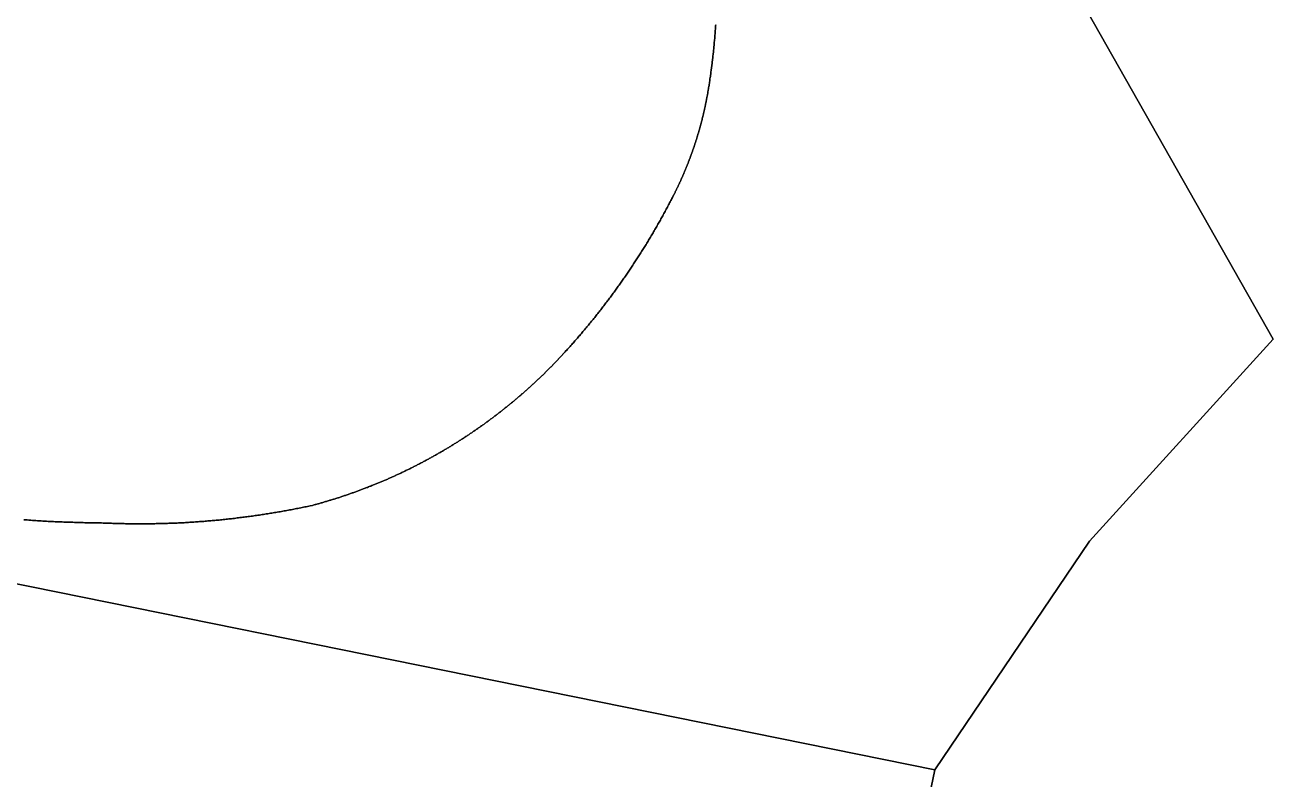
# Model space of a CAD drawing. Extents: x 220180 to 220303, y 630173 to 630265.
# Drawn here: x 220279.721 to 220281.509, y 630221.222 to 630222.302 of the extents above; entities that cross this region are included whole.
import ezdxf

# ---------------------------------------------------------------- set-up
doc = ezdxf.new("R2010")
doc.units = 0
doc.layers.add('C1602_0', color=236, linetype='Continuous')

msp = doc.modelspace()

# ---------------------------------------------------------------- linework, layer by layer
at = {"layer": 'C1602_0'}
for points in [[(220281.0478, 630219.5651), (220280.9214, 630219.8831), (220280.835, 630220.3277), (220281.0243, 630221.2357), (220281.2457, 630221.5631), (220281.5086, 630221.8524), (220280.5257, 630223.5859), (220279.7783, 630224.904), (220278.0504, 630227.9511), (220277.0714, 630229.2761), (220276.2484, 630230.3901), (220275.8354, 630230.9491), (220275.3494, 630231.5551), (220272.5814, 630234.9621)], [(220279.7783, 630224.904), (220280.5257, 630223.5859), (220281.5086, 630221.8524), (220281.2457, 630221.5631), (220281.0243, 630221.2357), (220279.0629, 630221.6328)], [(220270.2137, 630223.7001), (220271.1598, 630223.4221), (220273.9905, 630222.6596), (220277.4951, 630221.9501), (220277.5554, 630221.9379), (220279.0629, 630221.6328), (220281.0243, 630221.2357), (220280.835, 630220.3277), (220277.8762, 630220.9193), (220277.7695, 630220.9174), (220277.6897, 630220.8659), (220277.6427, 630220.8004), (220277.6524, 630220.9644), (220277.1781, 630221.0397), (220274.2034, 630221.5759), (220273.7382, 630221.7053), (220273.7659, 630221.7561), (220271.0945, 630222.5252), (220270.2137, 630222.781)], [(220280.7103, 630222.3027), (220280.7101, 630222.301), (220280.71, 630222.2994), (220280.7099, 630222.2977), (220280.7098, 630222.2961), (220280.7097, 630222.2944), (220280.7096, 630222.2928), (220280.7094, 630222.2911), (220280.7093, 630222.2895), (220280.7092, 630222.2878), (220280.709, 630222.2862), (220280.7089, 630222.2845), (220280.7088, 630222.2829), (220280.7086, 630222.2812), (220280.7085, 630222.2796), (220280.7083, 630222.2779), (220280.7082, 630222.2763), (220280.708, 630222.2747), (220280.7079, 630222.273), (220280.7077, 630222.2714), (220280.7076, 630222.2697), (220280.7074, 630222.2681), (220280.7072, 630222.2664), (220280.7071, 630222.2648), (220280.7069, 630222.2631), (220280.7067, 630222.2615), (220280.7065, 630222.2599), (220280.7064, 630222.2582), (220280.7062, 630222.2566), (220280.706, 630222.2549), (220280.7058, 630222.2533), (220280.7056, 630222.2516), (220280.7054, 630222.25), (220280.7052, 630222.2484), (220280.705, 630222.2467), (220280.7048, 630222.2451), (220280.7046, 630222.2434), (220280.7044, 630222.2418), (220280.7042, 630222.2402), (220280.704, 630222.2385), (220280.7037, 630222.2369), (220280.7035, 630222.2352), (220280.7033, 630222.2336), (220280.7031, 630222.232), (220280.7028, 630222.2303), (220280.7026, 630222.2287), (220280.7024, 630222.227), (220280.7021, 630222.2254), (220280.7019, 630222.2238), (220280.7017, 630222.2221), (220280.7014, 630222.2205), (220280.7012, 630222.2189), (220280.7009, 630222.2172), (220280.7007, 630222.2156), (220280.7004, 630222.214), (220280.7001, 630222.2123), (220280.7, 630222.2114), (220280.6998, 630222.2105), (220280.6997, 630222.2096), (220280.6995, 630222.2087), (220280.6994, 630222.2079), (220280.6992, 630222.207), (220280.6991, 630222.2061), (220280.6989, 630222.2052), (220280.6988, 630222.2043), (220280.6986, 630222.2034), (220280.6985, 630222.2026), (220280.6983, 630222.2017), (220280.6981, 630222.2008), (220280.698, 630222.1999), (220280.6978, 630222.199), (220280.6977, 630222.1981), (220280.6975, 630222.1973), (220280.6973, 630222.1964), (220280.6971, 630222.1955), (220280.697, 630222.1946), (220280.6968, 630222.1937), (220280.6966, 630222.1929), (220280.6964, 630222.192), (220280.6963, 630222.1911), (220280.6961, 630222.1902), (220280.6959, 630222.1893), (220280.6957, 630222.1885), (220280.6955, 630222.1876), (220280.6954, 630222.1867), (220280.6952, 630222.1858), (220280.695, 630222.1849), (220280.6948, 630222.1841), (220280.6946, 630222.1832), (220280.6944, 630222.1823), (220280.6942, 630222.1814), (220280.694, 630222.1806), (220280.6938, 630222.1797), (220280.6936, 630222.1788), (220280.6934, 630222.1779), (220280.6932, 630222.1771), (220280.693, 630222.1762), (220280.6928, 630222.1753), (220280.6926, 630222.1744), (220280.6924, 630222.1736), (220280.6922, 630222.1727), (220280.692, 630222.1718), (220280.6918, 630222.1709), (220280.6915, 630222.1701), (220280.6913, 630222.1692), (220280.6911, 630222.1683), (220280.6909, 630222.1675), (220280.6907, 630222.1666), (220280.6904, 630222.1657), (220280.6902, 630222.1649), (220280.69, 630222.164), (220280.6898, 630222.1631), (220280.6895, 630222.1622), (220280.6893, 630222.1614), (220280.6891, 630222.1605), (220280.6888, 630222.1596), (220280.6886, 630222.1588), (220280.6884, 630222.1579), (220280.6881, 630222.157), (220280.6879, 630222.1562), (220280.6877, 630222.1553), (220280.6874, 630222.1544), (220280.6872, 630222.1536), (220280.6869, 630222.1527), (220280.6867, 630222.1519), (220280.6864, 630222.151), (220280.6862, 630222.1501), (220280.6859, 630222.1493), (220280.6857, 630222.1484), (220280.6854, 630222.1475), (220280.6852, 630222.1467), (220280.6849, 630222.1458), (220280.6847, 630222.145), (220280.6844, 630222.1441), (220280.6841, 630222.1432), (220280.6839, 630222.1424), (220280.6836, 630222.1415), (220280.6834, 630222.1407), (220280.6831, 630222.1398), (220280.6828, 630222.139), (220280.6826, 630222.1381), (220280.6823, 630222.1372), (220280.682, 630222.1364), (220280.6817, 630222.1355), (220280.6815, 630222.1347), (220280.6812, 630222.1338), (220280.6809, 630222.133), (220280.6806, 630222.1321), (220280.6803, 630222.1313), (220280.6801, 630222.1304), (220280.6798, 630222.1296), (220280.6795, 630222.1287), (220280.6792, 630222.1279), (220280.6789, 630222.127), (220280.6786, 630222.1262), (220280.6783, 630222.1253), (220280.678, 630222.1245), (220280.6777, 630222.1236), (220280.6775, 630222.1228), (220280.6772, 630222.1219), (220280.6769, 630222.1211), (220280.6766, 630222.1202), (220280.6763, 630222.1194), (220280.6759, 630222.1185), (220280.6756, 630222.1177), (220280.6753, 630222.1169), (220280.675, 630222.116), (220280.6747, 630222.1152), (220280.6744, 630222.1143), (220280.6741, 630222.1135), (220280.6738, 630222.1126), (220280.6735, 630222.1118), (220280.6732, 630222.111), (220280.6728, 630222.1101), (220280.6725, 630222.1093), (220280.6722, 630222.1084), (220280.6719, 630222.1076), (220280.6715, 630222.1068), (220280.6712, 630222.1059), (220280.6709, 630222.1051), (220280.6706, 630222.1043), (220280.6702, 630222.1034), (220280.6699, 630222.1026), (220280.6696, 630222.1018), (220280.6692, 630222.1009), (220280.6689, 630222.1001), (220280.6686, 630222.0993), (220280.6682, 630222.0984), (220280.6679, 630222.0976), (220280.6676, 630222.0968), (220280.6672, 630222.0959), (220280.6669, 630222.0951), (220280.6665, 630222.0943), (220280.6662, 630222.0934), (220280.6658, 630222.0926), (220280.6655, 630222.0918), (220280.6651, 630222.091), (220280.6648, 630222.0901), (220280.6644, 630222.0893), (220280.6641, 630222.0885), (220280.6637, 630222.0877), (220280.6634, 630222.0868), (220280.663, 630222.086), (220280.6626, 630222.0852), (220280.6623, 630222.0844), (220280.6619, 630222.0836), (220280.6615, 630222.0827), (220280.6612, 630222.0819), (220280.6608, 630222.0811), (220280.6604, 630222.0803), (220280.6601, 630222.0795), (220280.6597, 630222.0786), (220280.6593, 630222.0778), (220280.6589, 630222.077), (220280.6586, 630222.0762), (220280.6582, 630222.0754), (220280.6578, 630222.0746), (220280.6574, 630222.0738), (220280.657, 630222.0729), (220280.6567, 630222.0721), (220280.6563, 630222.0713), (220280.6559, 630222.0705), (220280.6555, 630222.0697), (220280.6551, 630222.0689), (220280.6547, 630222.0681), (220280.6543, 630222.0673), (220280.6539, 630222.0665), (220280.6535, 630222.0657), (220280.6532, 630222.0649), (220280.6528, 630222.0641), (220280.6524, 630222.0632), (220280.652, 630222.0624), (220280.6516, 630222.0616), (220280.6512, 630222.0608), (220280.6507, 630222.06), (220280.6503, 630222.0592), (220280.6499, 630222.0584), (220280.6484, 630222.0554), (220280.6476, 630222.0539), (220280.6468, 630222.0523), (220280.646, 630222.0507), (220280.6452, 630222.0492), (220280.6443, 630222.0476), (220280.6435, 630222.0461), (220280.6427, 630222.0445), (220280.6419, 630222.043), (220280.6411, 630222.0414), (220280.6402, 630222.0399), (220280.6394, 630222.0383), (220280.6386, 630222.0368), (220280.6377, 630222.0352), (220280.6369, 630222.0337), (220280.6361, 630222.0322), (220280.6352, 630222.0306), (220280.6344, 630222.0291), (220280.6335, 630222.0275), (220280.6327, 630222.026), (220280.6318, 630222.0245), (220280.631, 630222.0229), (220280.6301, 630222.0214), (220280.6292, 630222.0199), (220280.6284, 630222.0184), (220280.6275, 630222.0168), (220280.6266, 630222.0153), (220280.6258, 630222.0138), (220280.6249, 630222.0123), (220280.624, 630222.0107), (220280.6231, 630222.0092), (220280.6223, 630222.0077), (220280.6214, 630222.0062), (220280.6205, 630222.0047), (220280.6196, 630222.0032), (220280.6187, 630222.0017), (220280.6178, 630222.0001), (220280.6169, 630221.9986), (220280.616, 630221.9971), (220280.6151, 630221.9956), (220280.6142, 630221.9941), (220280.6133, 630221.9926), (220280.6124, 630221.9911), (220280.6115, 630221.9896), (220280.6105, 630221.9881), (220280.6096, 630221.9866), (220280.6087, 630221.9851), (220280.6078, 630221.9837), (220280.6068, 630221.9822), (220280.6059, 630221.9807), (220280.605, 630221.9792), (220280.6041, 630221.9777), (220280.6031, 630221.9762), (220280.6022, 630221.9747), (220280.6012, 630221.9733), (220280.6003, 630221.9718), (220280.5993, 630221.9703), (220280.5984, 630221.9688), (220280.5974, 630221.9674), (220280.5965, 630221.9659), (220280.5955, 630221.9644), (220280.5946, 630221.9629), (220280.5936, 630221.9615), (220280.5926, 630221.96), (220280.5917, 630221.9585), (220280.5907, 630221.9571), (220280.5897, 630221.9556), (220280.5888, 630221.9542), (220280.5878, 630221.9527), (220280.5868, 630221.9512), (220280.5858, 630221.9498), (220280.5848, 630221.9483), (220280.5838, 630221.9469), (220280.5829, 630221.9454), (220280.5819, 630221.944), (220280.5809, 630221.9425), (220280.5799, 630221.9411), (220280.5789, 630221.9397), (220280.5779, 630221.9382), (220280.5769, 630221.9368), (220280.5759, 630221.9353), (220280.5748, 630221.9339), (220280.5738, 630221.9325), (220280.5728, 630221.931), (220280.5718, 630221.9296), (220280.5708, 630221.9282), (220280.5698, 630221.9268), (220280.5687, 630221.9253), (220280.5677, 630221.9239), (220280.5667, 630221.9225), (220280.5656, 630221.9211), (220280.5646, 630221.9197), (220280.5636, 630221.9182), (220280.5625, 630221.9168), (220280.5615, 630221.9154), (220280.5604, 630221.914), (220280.5594, 630221.9126), (220280.5583, 630221.9112), (220280.5573, 630221.9098), (220280.5562, 630221.9084), (220280.5552, 630221.907), (220280.5541, 630221.9056), (220280.5531, 630221.9042), (220280.552, 630221.9028), (220280.5509, 630221.9014), (220280.5499, 630221.9), (220280.5488, 630221.8986), (220280.5477, 630221.8972), (220280.5466, 630221.8958), (220280.5456, 630221.8945), (220280.5445, 630221.8931), (220280.5434, 630221.8917), (220280.5423, 630221.8903), (220280.5412, 630221.8889), (220280.5401, 630221.8876), (220280.539, 630221.8862), (220280.538, 630221.8848), (220280.5369, 630221.8834), (220280.5358, 630221.8821), (220280.5347, 630221.8807), (220280.5336, 630221.8793), (220280.5324, 630221.878), (220280.5313, 630221.8766), (220280.5302, 630221.8753), (220280.5291, 630221.8739), (220280.528, 630221.8726), (220280.5269, 630221.8712), (220280.5258, 630221.8699), (220280.5246, 630221.8685), (220280.5235, 630221.8672), (220280.5224, 630221.8658), (220280.5213, 630221.8645), (220280.5201, 630221.8631), (220280.519, 630221.8618), (220280.5178, 630221.8605), (220280.5167, 630221.8591), (220280.5156, 630221.8578), (220280.5144, 630221.8565), (220280.5133, 630221.8551), (220280.5121, 630221.8538), (220280.511, 630221.8525), (220280.5098, 630221.8512), (220280.5087, 630221.8498), (220280.5075, 630221.8485), (220280.5064, 630221.8472), (220280.5052, 630221.8459), (220280.504, 630221.8446), (220280.5029, 630221.8433), (220280.5017, 630221.8419), (220280.5005, 630221.8406), (220280.4994, 630221.8393), (220280.4982, 630221.838), (220280.497, 630221.8367), (220280.4958, 630221.8354), (220280.4946, 630221.8341), (220280.4946, 630221.8341), (220280.4933, 630221.8327), (220280.4924, 630221.8317), (220280.4915, 630221.8308), (220280.4907, 630221.8298), (220280.4898, 630221.8289), (220280.4889, 630221.8279), (220280.488, 630221.827), (220280.4871, 630221.826), (220280.4862, 630221.8251), (220280.4853, 630221.8241), (220280.4844, 630221.8232), (220280.4835, 630221.8222), (220280.4826, 630221.8213), (220280.4817, 630221.8204), (220280.4808, 630221.8194), (220280.4799, 630221.8185), (220280.479, 630221.8176), (220280.4781, 630221.8166), (220280.4772, 630221.8157), (220280.4763, 630221.8148), (220280.4754, 630221.8138), (220280.4745, 630221.8129), (220280.4736, 630221.812), (220280.4727, 630221.8111), (220280.4717, 630221.8102), (220280.4708, 630221.8092), (220280.4699, 630221.8083), (220280.469, 630221.8074), (220280.4681, 630221.8065), (220280.4671, 630221.8056), (220280.4662, 630221.8047), (220280.4653, 630221.8038), (220280.4644, 630221.8028), (220280.4634, 630221.8019), (220280.4625, 630221.801), (220280.4616, 630221.8001), (220280.4606, 630221.7992), (220280.4597, 630221.7983), (220280.4587, 630221.7974), (220280.4578, 630221.7965), (220280.4569, 630221.7956), (220280.4559, 630221.7948), (220280.455, 630221.7939), (220280.454, 630221.793), (220280.4531, 630221.7921), (220280.4521, 630221.7912), (220280.4512, 630221.7903), (220280.4502, 630221.7894), (220280.4493, 630221.7885), (220280.4483, 630221.7877), (220280.4474, 630221.7868), (220280.4464, 630221.7859), (220280.4454, 630221.785), (220280.4445, 630221.7842), (220280.4435, 630221.7833), (220280.4426, 630221.7824), (220280.4416, 630221.7816), (220280.4406, 630221.7807), (220280.4397, 630221.7798), (220280.4387, 630221.779), (220280.4377, 630221.7781), (220280.4367, 630221.7772), (220280.4358, 630221.7764), (220280.4348, 630221.7755), (220280.4338, 630221.7747), (220280.4328, 630221.7738), (220280.4319, 630221.773), (220280.4309, 630221.7721), (220280.4299, 630221.7713), (220280.4289, 630221.7704), (220280.4279, 630221.7696), (220280.4269, 630221.7687), (220280.4259, 630221.7679), (220280.4249, 630221.767), (220280.424, 630221.7662), (220280.423, 630221.7654), (220280.422, 630221.7645), (220280.421, 630221.7637), (220280.42, 630221.7629), (220280.419, 630221.762), (220280.418, 630221.7612), (220280.417, 630221.7604), (220280.416, 630221.7596), (220280.415, 630221.7587), (220280.414, 630221.7579), (220280.4129, 630221.7571), (220280.4119, 630221.7563), (220280.4109, 630221.7555), (220280.4099, 630221.7547), (220280.4089, 630221.7538), (220280.4079, 630221.753), (220280.4069, 630221.7522), (220280.4058, 630221.7514), (220280.4048, 630221.7506), (220280.4038, 630221.7498), (220280.4028, 630221.749), (220280.4018, 630221.7482), (220280.4007, 630221.7474), (220280.3997, 630221.7466), (220280.3987, 630221.7458), (220280.3977, 630221.745), (220280.3966, 630221.7442), (220280.3956, 630221.7435), (220280.3946, 630221.7427), (220280.3935, 630221.7419), (220280.3925, 630221.7411), (220280.3915, 630221.7403), (220280.3904, 630221.7395), (220280.3894, 630221.7388), (220280.3883, 630221.738), (220280.3873, 630221.7372), (220280.3862, 630221.7364), (220280.3852, 630221.7357), (220280.3842, 630221.7349), (220280.3831, 630221.7341), (220280.3821, 630221.7334), (220280.381, 630221.7326), (220280.38, 630221.7318), (220280.3789, 630221.7311), (220280.3779, 630221.7303), (220280.3768, 630221.7296), (220280.3757, 630221.7288), (220280.3747, 630221.728), (220280.3736, 630221.7273), (220280.3726, 630221.7265), (220280.3715, 630221.7258), (220280.3704, 630221.7251), (220280.3694, 630221.7243), (220280.3683, 630221.7236), (220280.3672, 630221.7228), (220280.3662, 630221.7221), (220280.3651, 630221.7214), (220280.364, 630221.7206), (220280.363, 630221.7199), (220280.3619, 630221.7192), (220280.3608, 630221.7184), (220280.3597, 630221.7177), (220280.3587, 630221.717), (220280.3576, 630221.7162), (220280.3565, 630221.7155), (220280.3554, 630221.7148), (220280.3543, 630221.7141), (220280.3532, 630221.7134), (220280.3522, 630221.7127), (220280.3511, 630221.7119), (220280.35, 630221.7112), (220280.3489, 630221.7105), (220280.3478, 630221.7098), (220280.3467, 630221.7091), (220280.3456, 630221.7084), (220280.3445, 630221.7077), (220280.3434, 630221.707), (220280.3423, 630221.7063), (220280.3412, 630221.7056), (220280.3402, 630221.7049), (220280.3391, 630221.7042), (220280.338, 630221.7035), (220280.3368, 630221.7029), (220280.3357, 630221.7022), (220280.3346, 630221.7015), (220280.3335, 630221.7008), (220280.3324, 630221.7001), (220280.3313, 630221.6994), (220280.3302, 630221.6988), (220280.3291, 630221.6981), (220280.328, 630221.6974), (220280.3269, 630221.6968), (220280.3258, 630221.6961), (220280.3247, 630221.6954), (220280.3235, 630221.6947), (220280.3224, 630221.6941), (220280.3213, 630221.6934), (220280.3202, 630221.6928), (220280.3191, 630221.6921), (220280.3179, 630221.6915), (220280.3168, 630221.6908), (220280.3157, 630221.6901), (220280.3146, 630221.6895), (220280.3134, 630221.6889), (220280.3123, 630221.6882), (220280.3112, 630221.6876), (220280.3101, 630221.6869), (220280.3089, 630221.6863), (220280.3078, 630221.6856), (220280.3067, 630221.685), (220280.3055, 630221.6844), (220280.3044, 630221.6837), (220280.3033, 630221.6831), (220280.3021, 630221.6825), (220280.301, 630221.6819), (220280.2998, 630221.6812), (220280.2987, 630221.6806), (220280.2976, 630221.68), (220280.2964, 630221.6794), (220280.2953, 630221.6788), (220280.2941, 630221.6781), (220280.293, 630221.6775), (220280.2918, 630221.6769), (220280.2907, 630221.6763), (220280.2896, 630221.6757), (220280.2884, 630221.6751), (220280.2873, 630221.6745), (220280.2861, 630221.6739), (220280.2849, 630221.6733), (220280.2838, 630221.6727), (220280.2826, 630221.6721), (220280.2815, 630221.6715), (220280.2803, 630221.6709), (220280.2792, 630221.6703), (220280.278, 630221.6698), (220280.2768, 630221.6692), (220280.2757, 630221.6686), (220280.2745, 630221.668), (220280.2734, 630221.6674), (220280.2722, 630221.6668), (220280.271, 630221.6663), (220280.2699, 630221.6657), (220280.2687, 630221.6651), (220280.2675, 630221.6646), (220280.2664, 630221.664), (220280.2652, 630221.6634), (220280.264, 630221.6629), (220280.2629, 630221.6623), (220280.2617, 630221.6618), (220280.2605, 630221.6612), (220280.2593, 630221.6606), (220280.2582, 630221.6601), (220280.257, 630221.6595), (220280.2558, 630221.659), (220280.2546, 630221.6584), (220280.2534, 630221.6579), (220280.2523, 630221.6574), (220280.2511, 630221.6568), (220280.2499, 630221.6563), (220280.2487, 630221.6557), (220280.2475, 630221.6552), (220280.2463, 630221.6547), (220280.2452, 630221.6541), (220280.244, 630221.6536), (220280.2428, 630221.6531), (220280.2416, 630221.6526), (220280.2404, 630221.652), (220280.2392, 630221.6515), (220280.238, 630221.651), (220280.2368, 630221.6505), (220280.2356, 630221.65), (220280.2345, 630221.6495), (220280.2333, 630221.649), (220280.2321, 630221.6485), (220280.2309, 630221.6479), (220280.2297, 630221.6474), (220280.2285, 630221.6469), (220280.2273, 630221.6464), (220280.2261, 630221.6459), (220280.2249, 630221.6455), (220280.2237, 630221.645), (220280.2225, 630221.6445), (220280.2213, 630221.644), (220280.2201, 630221.6435), (220280.2189, 630221.643), (220280.2176, 630221.6425), (220280.2164, 630221.642), (220280.2152, 630221.6416), (220280.214, 630221.6411), (220280.2128, 630221.6406), (220280.2116, 630221.6401), (220280.2104, 630221.6397), (220280.2092, 630221.6392), (220280.208, 630221.6387), (220280.2068, 630221.6383), (220280.2055, 630221.6378), (220280.2043, 630221.6374), (220280.2031, 630221.6369), (220280.2019, 630221.6364), (220280.2007, 630221.636), (220280.1995, 630221.6355), (220280.1982, 630221.6351), (220280.197, 630221.6346), (220280.1958, 630221.6342), (220280.1946, 630221.6338), (220280.1934, 630221.6333), (220280.1921, 630221.6329), (220280.1909, 630221.6324), (220280.1897, 630221.632), (220280.1885, 630221.6316), (220280.1872, 630221.6311), (220280.186, 630221.6307), (220280.1848, 630221.6303), (220280.1836, 630221.6299), (220280.1823, 630221.6294), (220280.1811, 630221.629), (220280.1799, 630221.6286), (220280.1786, 630221.6282), (220280.1774, 630221.6278), (220280.1762, 630221.6274), (220280.1749, 630221.627), (220280.1737, 630221.6266), (220280.1725, 630221.6262), (220280.1712, 630221.6257), (220280.17, 630221.6253), (220280.1688, 630221.625), (220280.1675, 630221.6246), (220280.1663, 630221.6242), (220280.1651, 630221.6238), (220280.1638, 630221.6234), (220280.1626, 630221.623), (220280.1613, 630221.6226), (220280.1601, 630221.6222), (220280.1589, 630221.6218), (220280.1576, 630221.6215), (220280.1564, 630221.6211), (220280.1551, 630221.6207), (220280.1539, 630221.6203), (220280.1526, 630221.62), (220280.1514, 630221.6196), (220280.1501, 630221.6192), (220280.1489, 630221.6189), (220280.1477, 630221.6185), (220280.1464, 630221.6181), (220280.1452, 630221.6178), (220280.1439, 630221.6174), (220280.1427, 630221.6171), (220280.1414, 630221.6167), (220280.1402, 630221.6164), (220280.1389, 630221.616), (220280.1376, 630221.6157), (220280.1364, 630221.6153), (220280.1351, 630221.615), (220280.1339, 630221.6147), (220280.1326, 630221.6143), (220280.1295, 630221.6137), (220280.1276, 630221.6132), (220280.1256, 630221.6128), (220280.1236, 630221.6124), (220280.1217, 630221.612), (220280.1197, 630221.6116), (220280.1177, 630221.6112), (220280.1158, 630221.6108), (220280.1138, 630221.6104), (220280.1119, 630221.61), (220280.1099, 630221.6096), (220280.1079, 630221.6092), (220280.106, 630221.6089), (220280.104, 630221.6085), (220280.102, 630221.6081), (220280.1, 630221.6077), (220280.0981, 630221.6074), (220280.0961, 630221.607), (220280.0941, 630221.6066), (220280.0922, 630221.6063), (220280.0902, 630221.6059), (220280.0882, 630221.6056), (220280.0862, 630221.6052), (220280.0843, 630221.6049), (220280.0823, 630221.6046), (220280.0803, 630221.6042), (220280.0783, 630221.6039), (220280.0764, 630221.6036), (220280.0744, 630221.6032), (220280.0724, 630221.6029), (220280.0704, 630221.6026), (220280.0685, 630221.6023), (220280.0665, 630221.602), (220280.0645, 630221.6016), (220280.0625, 630221.6013), (220280.0605, 630221.601), (220280.0585, 630221.6007), (220280.0566, 630221.6004), (220280.0546, 630221.6001), (220280.0526, 630221.5999), (220280.0506, 630221.5996), (220280.0486, 630221.5993), (220280.0466, 630221.599), (220280.0447, 630221.5987), (220280.0427, 630221.5985), (220280.0407, 630221.5982), (220280.0387, 630221.5979), (220280.0367, 630221.5977), (220280.0347, 630221.5974), (220280.0327, 630221.5972), (220280.0308, 630221.5969), (220280.0288, 630221.5967), (220280.0268, 630221.5964), (220280.0248, 630221.5962), (220280.0228, 630221.5959), (220280.0208, 630221.5957), (220280.0188, 630221.5955), (220280.0168, 630221.5952), (220280.0148, 630221.595), (220280.0128, 630221.5948), (220280.0108, 630221.5946), (220280.0089, 630221.5944), (220280.0069, 630221.5941), (220280.0049, 630221.5939), (220280.0029, 630221.5937), (220280.0009, 630221.5935), (220279.9989, 630221.5933), (220279.9969, 630221.5931), (220279.9949, 630221.593), (220279.9929, 630221.5928), (220279.9909, 630221.5926), (220279.9889, 630221.5924), (220279.9869, 630221.5922), (220279.9849, 630221.5921), (220279.9829, 630221.5919), (220279.9809, 630221.5917), (220279.9789, 630221.5916), (220279.9769, 630221.5914), (220279.9749, 630221.5913), (220279.9729, 630221.5911), (220279.9709, 630221.591), (220279.9689, 630221.5908), (220279.9669, 630221.5907), (220279.9649, 630221.5905), (220279.9629, 630221.5904), (220279.9609, 630221.5903), (220279.9589, 630221.5901), (220279.9569, 630221.59), (220279.9549, 630221.5899), (220279.9529, 630221.5898), (220279.9509, 630221.5897), (220279.9489, 630221.5895), (220279.9469, 630221.5894), (220279.9449, 630221.5893), (220279.9429, 630221.5892), (220279.9409, 630221.5891), (220279.9389, 630221.589), (220279.9369, 630221.589), (220279.9349, 630221.5889), (220279.9329, 630221.5888), (220279.9309, 630221.5887), (220279.9289, 630221.5886), (220279.9269, 630221.5886), (220279.9249, 630221.5885), (220279.9229, 630221.5884), (220279.9209, 630221.5884), (220279.9189, 630221.5883), (220279.9169, 630221.5882), (220279.9149, 630221.5882), (220279.9129, 630221.5881), (220279.9109, 630221.5881), (220279.9089, 630221.5881), (220279.9069, 630221.588), (220279.9049, 630221.588), (220279.9029, 630221.588), (220279.9009, 630221.5879), (220279.8989, 630221.5879), (220279.8969, 630221.5879), (220279.8949, 630221.5879), (220279.8928, 630221.5879), (220279.8908, 630221.5878), (220279.8888, 630221.5878), (220279.8868, 630221.5878), (220279.8848, 630221.5878), (220279.8828, 630221.5878), (220279.8808, 630221.5878), (220279.8788, 630221.5879), (220279.8768, 630221.5879), (220279.8748, 630221.5879), (220279.8728, 630221.5879), (220279.8708, 630221.5879), (220279.8688, 630221.588), (220279.8668, 630221.588), (220279.8648, 630221.588), (220279.8628, 630221.5881), (220279.8608, 630221.5881), (220279.8588, 630221.5881), (220279.8568, 630221.5882), (220279.8548, 630221.5882), (220279.8528, 630221.5883), (220279.8508, 630221.5884), (220279.8488, 630221.5884), (220279.8468, 630221.5885), (220279.8448, 630221.5886), (220279.8428, 630221.5886), (220279.8407, 630221.5887), (220279.8387, 630221.5888), (220279.8367, 630221.5889), (220279.8347, 630221.589), (220279.8327, 630221.589), (220279.8307, 630221.5891), (220279.8287, 630221.5892), (220279.8267, 630221.5893), (220279.8219, 630221.5894), (220279.8194, 630221.5894), (220279.8169, 630221.5894), (220279.8144, 630221.5894), (220279.8119, 630221.5895), (220279.8093, 630221.5895), (220279.8068, 630221.5895), (220279.8043, 630221.5896), (220279.8018, 630221.5896), (220279.7993, 630221.5897), (220279.7968, 630221.5898), (220279.7943, 630221.5898), (220279.7918, 630221.5899), (220279.7892, 630221.59), (220279.7867, 630221.59), (220279.7842, 630221.5901), (220279.7817, 630221.5902), (220279.7792, 630221.5903), (220279.7767, 630221.5904), (220279.7742, 630221.5905), (220279.7717, 630221.5906), (220279.7691, 630221.5907), (220279.7666, 630221.5908), (220279.7641, 630221.5909), (220279.7616, 630221.591), (220279.7591, 630221.5912), (220279.7566, 630221.5913), (220279.7541, 630221.5914), (220279.7516, 630221.5916), (220279.7491, 630221.5917), (220279.7465, 630221.5918), (220279.744, 630221.592), (220279.7415, 630221.5922), (220279.739, 630221.5923), (220279.7365, 630221.5925), (220279.734, 630221.5926), (220279.7315, 630221.5928), (220279.729, 630221.593), (220279.7265, 630221.5932), (220279.724, 630221.5934), (220279.7215, 630221.5935), (220279.719, 630221.5937)], [(220279.719, 630221.5937), (220279.7215, 630221.5935), (220279.724, 630221.5934), (220279.7265, 630221.5932), (220279.729, 630221.593), (220279.7315, 630221.5928), (220279.734, 630221.5926), (220279.7365, 630221.5925), (220279.739, 630221.5923), (220279.7415, 630221.5922), (220279.744, 630221.592), (220279.7465, 630221.5918), (220279.7491, 630221.5917), (220279.7516, 630221.5916), (220279.7541, 630221.5914), (220279.7566, 630221.5913), (220279.7591, 630221.5912), (220279.7616, 630221.591), (220279.7641, 630221.5909), (220279.7666, 630221.5908), (220279.7691, 630221.5907), (220279.7717, 630221.5906), (220279.7742, 630221.5905), (220279.7767, 630221.5904), (220279.7792, 630221.5903), (220279.7817, 630221.5902), (220279.7842, 630221.5901), (220279.7867, 630221.59), (220279.7892, 630221.59), (220279.7918, 630221.5899), (220279.7943, 630221.5898), (220279.7968, 630221.5898), (220279.7993, 630221.5897), (220279.8018, 630221.5896), (220279.8043, 630221.5896), (220279.8068, 630221.5895), (220279.8093, 630221.5895), (220279.8119, 630221.5895), (220279.8144, 630221.5894), (220279.8169, 630221.5894), (220279.8194, 630221.5894), (220279.8219, 630221.5894), (220279.8267, 630221.5893), (220279.8287, 630221.5892), (220279.8307, 630221.5891), (220279.8327, 630221.589), (220279.8347, 630221.589), (220279.8367, 630221.5889), (220279.8387, 630221.5888), (220279.8407, 630221.5887), (220279.8428, 630221.5886), (220279.8448, 630221.5886), (220279.8468, 630221.5885), (220279.8488, 630221.5884), (220279.8508, 630221.5884), (220279.8528, 630221.5883), (220279.8548, 630221.5882), (220279.8568, 630221.5882), (220279.8588, 630221.5881), (220279.8608, 630221.5881), (220279.8628, 630221.5881), (220279.8648, 630221.588), (220279.8668, 630221.588), (220279.8688, 630221.588), (220279.8708, 630221.5879), (220279.8728, 630221.5879), (220279.8748, 630221.5879), (220279.8768, 630221.5879), (220279.8788, 630221.5879), (220279.8808, 630221.5878), (220279.8828, 630221.5878), (220279.8848, 630221.5878), (220279.8868, 630221.5878), (220279.8888, 630221.5878), (220279.8908, 630221.5878), (220279.8928, 630221.5879), (220279.8949, 630221.5879), (220279.8969, 630221.5879), (220279.8989, 630221.5879), (220279.9009, 630221.5879), (220279.9029, 630221.588), (220279.9049, 630221.588), (220279.9069, 630221.588), (220279.9089, 630221.5881), (220279.9109, 630221.5881), (220279.9129, 630221.5881), (220279.9149, 630221.5882), (220279.9169, 630221.5882), (220279.9189, 630221.5883), (220279.9209, 630221.5884), (220279.9229, 630221.5884), (220279.9249, 630221.5885), (220279.9269, 630221.5886), (220279.9289, 630221.5886), (220279.9309, 630221.5887), (220279.9329, 630221.5888), (220279.9349, 630221.5889), (220279.9369, 630221.589), (220279.9389, 630221.589), (220279.9409, 630221.5891), (220279.9429, 630221.5892), (220279.9449, 630221.5893), (220279.9469, 630221.5894), (220279.9489, 630221.5895), (220279.9509, 630221.5897), (220279.9529, 630221.5898), (220279.9549, 630221.5899), (220279.9569, 630221.59), (220279.9589, 630221.5901), (220279.9609, 630221.5903), (220279.9629, 630221.5904), (220279.9649, 630221.5905), (220279.9669, 630221.5907), (220279.9689, 630221.5908), (220279.9709, 630221.591), (220279.9729, 630221.5911), (220279.9749, 630221.5913), (220279.9769, 630221.5914), (220279.9789, 630221.5916), (220279.9809, 630221.5917), (220279.9829, 630221.5919), (220279.9849, 630221.5921), (220279.9869, 630221.5922), (220279.9889, 630221.5924), (220279.9909, 630221.5926), (220279.9929, 630221.5928), (220279.9949, 630221.593), (220279.9969, 630221.5931), (220279.9989, 630221.5933), (220280.0009, 630221.5935), (220280.0029, 630221.5937), (220280.0049, 630221.5939), (220280.0069, 630221.5941), (220280.0089, 630221.5944), (220280.0108, 630221.5946), (220280.0128, 630221.5948), (220280.0148, 630221.595), (220280.0168, 630221.5952), (220280.0188, 630221.5955), (220280.0208, 630221.5957), (220280.0228, 630221.5959), (220280.0248, 630221.5962), (220280.0268, 630221.5964), (220280.0288, 630221.5967), (220280.0308, 630221.5969), (220280.0327, 630221.5972), (220280.0347, 630221.5974), (220280.0367, 630221.5977), (220280.0387, 630221.5979), (220280.0407, 630221.5982), (220280.0427, 630221.5985), (220280.0447, 630221.5987), (220280.0466, 630221.599), (220280.0486, 630221.5993), (220280.0506, 630221.5996), (220280.0526, 630221.5999), (220280.0546, 630221.6001), (220280.0566, 630221.6004), (220280.0585, 630221.6007), (220280.0605, 630221.601), (220280.0625, 630221.6013), (220280.0645, 630221.6016), (220280.0665, 630221.602), (220280.0685, 630221.6023), (220280.0704, 630221.6026), (220280.0724, 630221.6029), (220280.0744, 630221.6032), (220280.0764, 630221.6036), (220280.0783, 630221.6039), (220280.0803, 630221.6042), (220280.0823, 630221.6046), (220280.0843, 630221.6049), (220280.0862, 630221.6052), (220280.0882, 630221.6056), (220280.0902, 630221.6059), (220280.0922, 630221.6063), (220280.0941, 630221.6066), (220280.0961, 630221.607), (220280.0981, 630221.6074), (220280.1, 630221.6077), (220280.102, 630221.6081), (220280.104, 630221.6085), (220280.106, 630221.6089), (220280.1079, 630221.6092), (220280.1099, 630221.6096), (220280.1119, 630221.61), (220280.1138, 630221.6104), (220280.1158, 630221.6108), (220280.1177, 630221.6112), (220280.1197, 630221.6116), (220280.1217, 630221.612), (220280.1236, 630221.6124), (220280.1256, 630221.6128), (220280.1276, 630221.6132), (220280.1295, 630221.6137), (220280.1326, 630221.6143), (220280.1339, 630221.6147), (220280.1351, 630221.615), (220280.1364, 630221.6153), (220280.1376, 630221.6157), (220280.1389, 630221.616), (220280.1402, 630221.6164), (220280.1414, 630221.6167), (220280.1427, 630221.6171), (220280.1439, 630221.6174), (220280.1452, 630221.6178), (220280.1464, 630221.6181), (220280.1477, 630221.6185), (220280.1489, 630221.6189), (220280.1501, 630221.6192), (220280.1514, 630221.6196), (220280.1526, 630221.62), (220280.1539, 630221.6203), (220280.1551, 630221.6207), (220280.1564, 630221.6211), (220280.1576, 630221.6215), (220280.1589, 630221.6218), (220280.1601, 630221.6222), (220280.1613, 630221.6226), (220280.1626, 630221.623), (220280.1638, 630221.6234), (220280.1651, 630221.6238), (220280.1663, 630221.6242), (220280.1675, 630221.6246), (220280.1688, 630221.625), (220280.17, 630221.6253), (220280.1712, 630221.6257), (220280.1725, 630221.6262), (220280.1737, 630221.6266), (220280.1749, 630221.627), (220280.1762, 630221.6274), (220280.1774, 630221.6278), (220280.1786, 630221.6282), (220280.1799, 630221.6286), (220280.1811, 630221.629), (220280.1823, 630221.6294), (220280.1836, 630221.6299), (220280.1848, 630221.6303), (220280.186, 630221.6307), (220280.1872, 630221.6311), (220280.1885, 630221.6316), (220280.1897, 630221.632), (220280.1909, 630221.6324), (220280.1921, 630221.6329), (220280.1934, 630221.6333), (220280.1946, 630221.6338), (220280.1958, 630221.6342), (220280.197, 630221.6346), (220280.1982, 630221.6351), (220280.1995, 630221.6355), (220280.2007, 630221.636), (220280.2019, 630221.6364), (220280.2031, 630221.6369), (220280.2043, 630221.6374), (220280.2055, 630221.6378), (220280.2068, 630221.6383), (220280.208, 630221.6387), (220280.2092, 630221.6392), (220280.2104, 630221.6397), (220280.2116, 630221.6401), (220280.2128, 630221.6406), (220280.214, 630221.6411), (220280.2152, 630221.6416), (220280.2164, 630221.642), (220280.2176, 630221.6425), (220280.2189, 630221.643), (220280.2201, 630221.6435), (220280.2213, 630221.644), (220280.2225, 630221.6445), (220280.2237, 630221.645), (220280.2249, 630221.6455), (220280.2261, 630221.6459), (220280.2273, 630221.6464), (220280.2285, 630221.6469), (220280.2297, 630221.6474), (220280.2309, 630221.6479), (220280.2321, 630221.6485), (220280.2333, 630221.649), (220280.2345, 630221.6495), (220280.2356, 630221.65), (220280.2368, 630221.6505), (220280.238, 630221.651), (220280.2392, 630221.6515), (220280.2404, 630221.652), (220280.2416, 630221.6526), (220280.2428, 630221.6531), (220280.244, 630221.6536), (220280.2452, 630221.6541), (220280.2463, 630221.6547), (220280.2475, 630221.6552), (220280.2487, 630221.6557), (220280.2499, 630221.6563), (220280.2511, 630221.6568), (220280.2523, 630221.6574), (220280.2534, 630221.6579), (220280.2546, 630221.6584), (220280.2558, 630221.659), (220280.257, 630221.6595), (220280.2582, 630221.6601), (220280.2593, 630221.6606), (220280.2605, 630221.6612), (220280.2617, 630221.6618), (220280.2629, 630221.6623), (220280.264, 630221.6629), (220280.2652, 630221.6634), (220280.2664, 630221.664), (220280.2675, 630221.6646), (220280.2687, 630221.6651), (220280.2699, 630221.6657), (220280.271, 630221.6663), (220280.2722, 630221.6668), (220280.2734, 630221.6674), (220280.2745, 630221.668), (220280.2757, 630221.6686), (220280.2768, 630221.6692), (220280.278, 630221.6698), (220280.2792, 630221.6703), (220280.2803, 630221.6709), (220280.2815, 630221.6715), (220280.2826, 630221.6721), (220280.2838, 630221.6727), (220280.2849, 630221.6733), (220280.2861, 630221.6739), (220280.2873, 630221.6745), (220280.2884, 630221.6751), (220280.2896, 630221.6757), (220280.2907, 630221.6763), (220280.2918, 630221.6769), (220280.293, 630221.6775), (220280.2941, 630221.6781), (220280.2953, 630221.6788), (220280.2964, 630221.6794), (220280.2976, 630221.68), (220280.2987, 630221.6806), (220280.2998, 630221.6812), (220280.301, 630221.6819), (220280.3021, 630221.6825), (220280.3033, 630221.6831), (220280.3044, 630221.6837), (220280.3055, 630221.6844), (220280.3067, 630221.685), (220280.3078, 630221.6856), (220280.3089, 630221.6863), (220280.3101, 630221.6869), (220280.3112, 630221.6876), (220280.3123, 630221.6882), (220280.3134, 630221.6889), (220280.3146, 630221.6895), (220280.3157, 630221.6901), (220280.3168, 630221.6908), (220280.3179, 630221.6915), (220280.3191, 630221.6921), (220280.3202, 630221.6928), (220280.3213, 630221.6934), (220280.3224, 630221.6941), (220280.3235, 630221.6947), (220280.3247, 630221.6954), (220280.3258, 630221.6961), (220280.3269, 630221.6968), (220280.328, 630221.6974), (220280.3291, 630221.6981), (220280.3302, 630221.6988), (220280.3313, 630221.6994), (220280.3324, 630221.7001), (220280.3335, 630221.7008), (220280.3346, 630221.7015), (220280.3357, 630221.7022), (220280.3368, 630221.7029), (220280.338, 630221.7035), (220280.3391, 630221.7042), (220280.3402, 630221.7049), (220280.3412, 630221.7056), (220280.3423, 630221.7063), (220280.3434, 630221.707), (220280.3445, 630221.7077), (220280.3456, 630221.7084), (220280.3467, 630221.7091), (220280.3478, 630221.7098), (220280.3489, 630221.7105), (220280.35, 630221.7112), (220280.3511, 630221.7119), (220280.3522, 630221.7127), (220280.3532, 630221.7134), (220280.3543, 630221.7141), (220280.3554, 630221.7148), (220280.3565, 630221.7155), (220280.3576, 630221.7162), (220280.3587, 630221.717), (220280.3597, 630221.7177), (220280.3608, 630221.7184), (220280.3619, 630221.7192), (220280.363, 630221.7199), (220280.364, 630221.7206), (220280.3651, 630221.7214), (220280.3662, 630221.7221), (220280.3672, 630221.7228), (220280.3683, 630221.7236), (220280.3694, 630221.7243), (220280.3704, 630221.7251), (220280.3715, 630221.7258), (220280.3726, 630221.7265), (220280.3736, 630221.7273), (220280.3747, 630221.728), (220280.3757, 630221.7288), (220280.3768, 630221.7296), (220280.3779, 630221.7303), (220280.3789, 630221.7311), (220280.38, 630221.7318), (220280.381, 630221.7326), (220280.3821, 630221.7334), (220280.3831, 630221.7341), (220280.3842, 630221.7349), (220280.3852, 630221.7357), (220280.3862, 630221.7364), (220280.3873, 630221.7372), (220280.3883, 630221.738), (220280.3894, 630221.7388), (220280.3904, 630221.7395), (220280.3915, 630221.7403), (220280.3925, 630221.7411), (220280.3935, 630221.7419), (220280.3946, 630221.7427), (220280.3956, 630221.7435), (220280.3966, 630221.7442), (220280.3977, 630221.745), (220280.3987, 630221.7458), (220280.3997, 630221.7466), (220280.4007, 630221.7474), (220280.4018, 630221.7482), (220280.4028, 630221.749), (220280.4038, 630221.7498), (220280.4048, 630221.7506), (220280.4058, 630221.7514), (220280.4069, 630221.7522), (220280.4079, 630221.753), (220280.4089, 630221.7538), (220280.4099, 630221.7547), (220280.4109, 630221.7555), (220280.4119, 630221.7563), (220280.4129, 630221.7571), (220280.414, 630221.7579), (220280.415, 630221.7587), (220280.416, 630221.7596), (220280.417, 630221.7604), (220280.418, 630221.7612), (220280.419, 630221.762), (220280.42, 630221.7629), (220280.421, 630221.7637), (220280.422, 630221.7645), (220280.423, 630221.7654), (220280.424, 630221.7662), (220280.4249, 630221.767), (220280.4259, 630221.7679), (220280.4269, 630221.7687), (220280.4279, 630221.7696), (220280.4289, 630221.7704), (220280.4299, 630221.7713), (220280.4309, 630221.7721), (220280.4319, 630221.773), (220280.4328, 630221.7738), (220280.4338, 630221.7747), (220280.4348, 630221.7755), (220280.4358, 630221.7764), (220280.4367, 630221.7772), (220280.4377, 630221.7781), (220280.4387, 630221.779), (220280.4397, 630221.7798), (220280.4406, 630221.7807), (220280.4416, 630221.7816), (220280.4426, 630221.7824), (220280.4435, 630221.7833), (220280.4445, 630221.7842), (220280.4454, 630221.785), (220280.4464, 630221.7859), (220280.4474, 630221.7868), (220280.4483, 630221.7877), (220280.4493, 630221.7885), (220280.4502, 630221.7894), (220280.4512, 630221.7903), (220280.4521, 630221.7912), (220280.4531, 630221.7921), (220280.454, 630221.793), (220280.455, 630221.7939), (220280.4559, 630221.7948), (220280.4569, 630221.7956), (220280.4578, 630221.7965), (220280.4587, 630221.7974), (220280.4597, 630221.7983), (220280.4606, 630221.7992), (220280.4616, 630221.8001), (220280.4625, 630221.801), (220280.4634, 630221.8019), (220280.4644, 630221.8028), (220280.4653, 630221.8038), (220280.4662, 630221.8047), (220280.4671, 630221.8056), (220280.4681, 630221.8065), (220280.469, 630221.8074), (220280.4699, 630221.8083), (220280.4708, 630221.8092), (220280.4717, 630221.8102), (220280.4727, 630221.8111), (220280.4736, 630221.812), (220280.4745, 630221.8129), (220280.4754, 630221.8138), (220280.4763, 630221.8148), (220280.4772, 630221.8157), (220280.4781, 630221.8166), (220280.479, 630221.8176), (220280.4799, 630221.8185), (220280.4808, 630221.8194), (220280.4817, 630221.8204), (220280.4826, 630221.8213), (220280.4835, 630221.8222), (220280.4844, 630221.8232), (220280.4853, 630221.8241), (220280.4862, 630221.8251), (220280.4871, 630221.826), (220280.488, 630221.827), (220280.4889, 630221.8279), (220280.4898, 630221.8289), (220280.4907, 630221.8298), (220280.4915, 630221.8308), (220280.4924, 630221.8317), (220280.4933, 630221.8327), (220280.4946, 630221.8341), (220280.4958, 630221.8354), (220280.497, 630221.8367), (220280.4982, 630221.838), (220280.4994, 630221.8393), (220280.5005, 630221.8406), (220280.5017, 630221.8419), (220280.5029, 630221.8433), (220280.504, 630221.8446), (220280.5052, 630221.8459), (220280.5064, 630221.8472), (220280.5075, 630221.8485), (220280.5087, 630221.8498), (220280.5098, 630221.8512), (220280.511, 630221.8525), (220280.5121, 630221.8538), (220280.5133, 630221.8551), (220280.5144, 630221.8565), (220280.5156, 630221.8578), (220280.5167, 630221.8591), (220280.5178, 630221.8605), (220280.519, 630221.8618), (220280.5201, 630221.8631), (220280.5213, 630221.8645), (220280.5224, 630221.8658), (220280.5235, 630221.8672), (220280.5246, 630221.8685), (220280.5258, 630221.8699), (220280.5269, 630221.8712), (220280.528, 630221.8726), (220280.5291, 630221.8739), (220280.5302, 630221.8753), (220280.5313, 630221.8766), (220280.5324, 630221.878), (220280.5336, 630221.8793), (220280.5347, 630221.8807), (220280.5358, 630221.8821), (220280.5369, 630221.8834), (220280.538, 630221.8848), (220280.539, 630221.8862), (220280.5401, 630221.8876), (220280.5412, 630221.8889), (220280.5423, 630221.8903), (220280.5434, 630221.8917), (220280.5445, 630221.8931), (220280.5456, 630221.8945), (220280.5466, 630221.8958), (220280.5477, 630221.8972), (220280.5488, 630221.8986), (220280.5499, 630221.9), (220280.5509, 630221.9014), (220280.552, 630221.9028), (220280.5531, 630221.9042), (220280.5541, 630221.9056), (220280.5552, 630221.907), (220280.5562, 630221.9084), (220280.5573, 630221.9098), (220280.5583, 630221.9112), (220280.5594, 630221.9126), (220280.5604, 630221.914), (220280.5615, 630221.9154), (220280.5625, 630221.9168), (220280.5636, 630221.9182), (220280.5646, 630221.9197), (220280.5656, 630221.9211), (220280.5667, 630221.9225), (220280.5677, 630221.9239), (220280.5687, 630221.9253), (220280.5698, 630221.9268), (220280.5708, 630221.9282), (220280.5718, 630221.9296), (220280.5728, 630221.931), (220280.5738, 630221.9325), (220280.5748, 630221.9339), (220280.5759, 630221.9353), (220280.5769, 630221.9368), (220280.5779, 630221.9382), (220280.5789, 630221.9397), (220280.5799, 630221.9411), (220280.5809, 630221.9425), (220280.5819, 630221.944), (220280.5829, 630221.9454), (220280.5838, 630221.9469), (220280.5848, 630221.9483), (220280.5858, 630221.9498), (220280.5868, 630221.9512), (220280.5878, 630221.9527), (220280.5888, 630221.9542), (220280.5897, 630221.9556), (220280.5907, 630221.9571), (220280.5917, 630221.9585), (220280.5926, 630221.96), (220280.5936, 630221.9615), (220280.5946, 630221.9629), (220280.5955, 630221.9644), (220280.5965, 630221.9659), (220280.5974, 630221.9674), (220280.5984, 630221.9688), (220280.5993, 630221.9703), (220280.6003, 630221.9718), (220280.6012, 630221.9733), (220280.6022, 630221.9747), (220280.6031, 630221.9762), (220280.6041, 630221.9777), (220280.605, 630221.9792), (220280.6059, 630221.9807), (220280.6068, 630221.9822), (220280.6078, 630221.9837), (220280.6087, 630221.9851), (220280.6096, 630221.9866), (220280.6105, 630221.9881), (220280.6115, 630221.9896), (220280.6124, 630221.9911), (220280.6133, 630221.9926), (220280.6142, 630221.9941), (220280.6151, 630221.9956), (220280.616, 630221.9971), (220280.6169, 630221.9986), (220280.6178, 630222.0001), (220280.6187, 630222.0017), (220280.6196, 630222.0032), (220280.6205, 630222.0047), (220280.6214, 630222.0062), (220280.6223, 630222.0077), (220280.6231, 630222.0092), (220280.624, 630222.0107), (220280.6249, 630222.0123), (220280.6258, 630222.0138), (220280.6266, 630222.0153), (220280.6275, 630222.0168), (220280.6284, 630222.0184), (220280.6292, 630222.0199), (220280.6301, 630222.0214), (220280.631, 630222.0229), (220280.6318, 630222.0245), (220280.6327, 630222.026), (220280.6335, 630222.0275), (220280.6344, 630222.0291), (220280.6352, 630222.0306), (220280.6361, 630222.0322), (220280.6369, 630222.0337), (220280.6377, 630222.0352), (220280.6386, 630222.0368), (220280.6394, 630222.0383), (220280.6402, 630222.0399), (220280.6411, 630222.0414), (220280.6419, 630222.043), (220280.6427, 630222.0445), (220280.6435, 630222.0461), (220280.6443, 630222.0476), (220280.6452, 630222.0492), (220280.646, 630222.0507), (220280.6468, 630222.0523), (220280.6476, 630222.0539), (220280.6484, 630222.0554), (220280.6499, 630222.0584), (220280.6503, 630222.0592), (220280.6507, 630222.06), (220280.6512, 630222.0608), (220280.6516, 630222.0616), (220280.652, 630222.0624), (220280.6524, 630222.0632), (220280.6528, 630222.0641), (220280.6532, 630222.0649), (220280.6535, 630222.0657), (220280.6539, 630222.0665), (220280.6543, 630222.0673), (220280.6547, 630222.0681), (220280.6551, 630222.0689), (220280.6555, 630222.0697), (220280.6559, 630222.0705), (220280.6563, 630222.0713), (220280.6567, 630222.0721), (220280.657, 630222.0729), (220280.6574, 630222.0738), (220280.6578, 630222.0746), (220280.6582, 630222.0754), (220280.6586, 630222.0762), (220280.6589, 630222.077), (220280.6593, 630222.0778), (220280.6597, 630222.0786), (220280.6601, 630222.0795), (220280.6604, 630222.0803), (220280.6608, 630222.0811), (220280.6612, 630222.0819), (220280.6615, 630222.0827), (220280.6619, 630222.0836), (220280.6623, 630222.0844), (220280.6626, 630222.0852), (220280.663, 630222.086), (220280.6634, 630222.0868), (220280.6637, 630222.0877), (220280.6641, 630222.0885), (220280.6644, 630222.0893), (220280.6648, 630222.0901), (220280.6651, 630222.091), (220280.6655, 630222.0918), (220280.6658, 630222.0926), (220280.6662, 630222.0934), (220280.6665, 630222.0943), (220280.6669, 630222.0951), (220280.6672, 630222.0959), (220280.6676, 630222.0968), (220280.6679, 630222.0976), (220280.6682, 630222.0984), (220280.6686, 630222.0993), (220280.6689, 630222.1001), (220280.6692, 630222.1009), (220280.6696, 630222.1018), (220280.6699, 630222.1026), (220280.6702, 630222.1034), (220280.6706, 630222.1043), (220280.6709, 630222.1051), (220280.6712, 630222.1059), (220280.6715, 630222.1068), (220280.6719, 630222.1076), (220280.6722, 630222.1084), (220280.6725, 630222.1093), (220280.6728, 630222.1101), (220280.6732, 630222.111), (220280.6735, 630222.1118), (220280.6738, 630222.1126), (220280.6741, 630222.1135), (220280.6744, 630222.1143), (220280.6747, 630222.1152), (220280.675, 630222.116), (220280.6753, 630222.1169), (220280.6756, 630222.1177), (220280.6759, 630222.1185), (220280.6763, 630222.1194), (220280.6766, 630222.1202), (220280.6769, 630222.1211), (220280.6772, 630222.1219), (220280.6775, 630222.1228), (220280.6777, 630222.1236), (220280.678, 630222.1245), (220280.6783, 630222.1253), (220280.6786, 630222.1262), (220280.6789, 630222.127), (220280.6792, 630222.1279), (220280.6795, 630222.1287), (220280.6798, 630222.1296), (220280.6801, 630222.1304), (220280.6803, 630222.1313), (220280.6806, 630222.1321), (220280.6809, 630222.133), (220280.6812, 630222.1338), (220280.6815, 630222.1347), (220280.6817, 630222.1355), (220280.682, 630222.1364), (220280.6823, 630222.1372), (220280.6826, 630222.1381), (220280.6828, 630222.139), (220280.6831, 630222.1398), (220280.6834, 630222.1407), (220280.6836, 630222.1415), (220280.6839, 630222.1424), (220280.6841, 630222.1432), (220280.6844, 630222.1441), (220280.6847, 630222.145), (220280.6849, 630222.1458), (220280.6852, 630222.1467), (220280.6854, 630222.1475), (220280.6857, 630222.1484), (220280.6859, 630222.1493), (220280.6862, 630222.1501), (220280.6864, 630222.151), (220280.6867, 630222.1519), (220280.6869, 630222.1527), (220280.6872, 630222.1536), (220280.6874, 630222.1544), (220280.6877, 630222.1553), (220280.6879, 630222.1562), (220280.6881, 630222.157), (220280.6884, 630222.1579), (220280.6886, 630222.1588), (220280.6888, 630222.1596), (220280.6891, 630222.1605), (220280.6893, 630222.1614), (220280.6895, 630222.1622), (220280.6898, 630222.1631), (220280.69, 630222.164), (220280.6902, 630222.1649), (220280.6904, 630222.1657), (220280.6907, 630222.1666), (220280.6909, 630222.1675), (220280.6911, 630222.1683), (220280.6913, 630222.1692), (220280.6915, 630222.1701), (220280.6918, 630222.1709), (220280.692, 630222.1718), (220280.6922, 630222.1727), (220280.6924, 630222.1736), (220280.6926, 630222.1744), (220280.6928, 630222.1753), (220280.693, 630222.1762), (220280.6932, 630222.1771), (220280.6934, 630222.1779), (220280.6936, 630222.1788), (220280.6938, 630222.1797), (220280.694, 630222.1806), (220280.6942, 630222.1814), (220280.6944, 630222.1823), (220280.6946, 630222.1832), (220280.6948, 630222.1841), (220280.695, 630222.1849), (220280.6952, 630222.1858), (220280.6954, 630222.1867), (220280.6955, 630222.1876), (220280.6957, 630222.1885), (220280.6959, 630222.1893), (220280.6961, 630222.1902), (220280.6963, 630222.1911), (220280.6964, 630222.192), (220280.6966, 630222.1929), (220280.6968, 630222.1937), (220280.697, 630222.1946), (220280.6971, 630222.1955), (220280.6973, 630222.1964), (220280.6975, 630222.1973), (220280.6977, 630222.1981), (220280.6978, 630222.199), (220280.698, 630222.1999), (220280.6981, 630222.2008), (220280.6983, 630222.2017), (220280.6985, 630222.2026), (220280.6986, 630222.2034), (220280.6988, 630222.2043), (220280.6989, 630222.2052), (220280.6991, 630222.2061), (220280.6992, 630222.207), (220280.6994, 630222.2079), (220280.6995, 630222.2087), (220280.6997, 630222.2096), (220280.6998, 630222.2105), (220280.7, 630222.2114), (220280.7001, 630222.2123), (220280.7004, 630222.214), (220280.7007, 630222.2156), (220280.7009, 630222.2172), (220280.7012, 630222.2189), (220280.7014, 630222.2205), (220280.7017, 630222.2221), (220280.7019, 630222.2238), (220280.7021, 630222.2254), (220280.7024, 630222.227), (220280.7026, 630222.2287), (220280.7028, 630222.2303), (220280.7031, 630222.232), (220280.7033, 630222.2336), (220280.7035, 630222.2352), (220280.7037, 630222.2369), (220280.704, 630222.2385), (220280.7042, 630222.2402), (220280.7044, 630222.2418), (220280.7046, 630222.2434), (220280.7048, 630222.2451), (220280.705, 630222.2467), (220280.7052, 630222.2484), (220280.7054, 630222.25), (220280.7056, 630222.2516), (220280.7058, 630222.2533), (220280.706, 630222.2549), (220280.7062, 630222.2566), (220280.7064, 630222.2582), (220280.7065, 630222.2599), (220280.7067, 630222.2615), (220280.7069, 630222.2631), (220280.7071, 630222.2648), (220280.7072, 630222.2664), (220280.7074, 630222.2681), (220280.7076, 630222.2697), (220280.7077, 630222.2714), (220280.7079, 630222.273), (220280.708, 630222.2747), (220280.7082, 630222.2763), (220280.7083, 630222.2779), (220280.7085, 630222.2796), (220280.7086, 630222.2812), (220280.7088, 630222.2829), (220280.7089, 630222.2845), (220280.709, 630222.2862), (220280.7092, 630222.2878), (220280.7093, 630222.2895), (220280.7094, 630222.2911), (220280.7096, 630222.2928), (220280.7097, 630222.2944), (220280.7098, 630222.2961), (220280.7099, 630222.2977), (220280.71, 630222.2994), (220280.7101, 630222.301), (220280.7103, 630222.3027)]]:
    msp.add_lwpolyline(points, dxfattribs=at)

doc.saveas('drawing.dxf')
